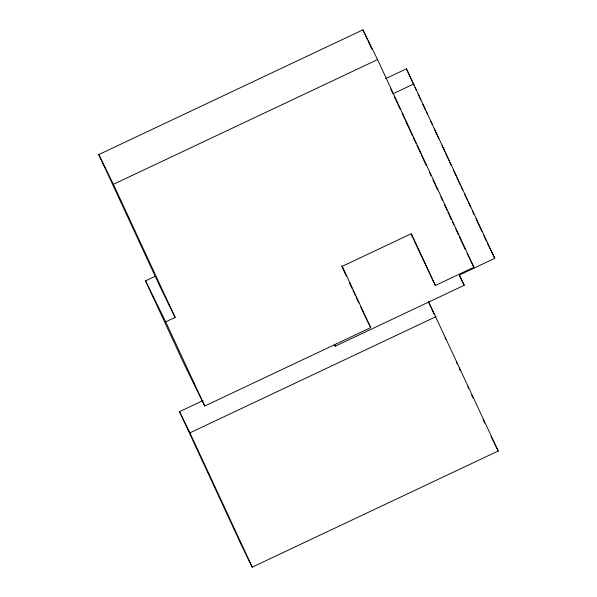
<?xml version="1.0" encoding="UTF-8"?>
<svg xmlns="http://www.w3.org/2000/svg" width="597" height="597" viewBox="0 0 597 597"><rect width="100%" height="100%" fill="white"/><g stroke="black" fill="none" stroke-linecap="round" stroke-linejoin="round"><path stroke-width="0.9" d="M155.63 276.068L145.519 280.836L165.705 321.858L175.145 317.403L160.511 287.672L98.774 154.586L362.924 29.85L377.558 59.588L473.906 267.262L435.347 285.47L411.102 234.091M98.774 154.586L113.4 184.324L377.558 59.588M385.58 78.677L406.438 68.827L494.771 258.314L459.429 275.001L464.205 285.299L335.245 346.193L334.439 344.559M413.87 83.931L393.013 93.781L390.662 89.013M428.721 302.052L498.226 450.989L252.232 567.15L241.807 545.964L179.503 411.661L203.099 400.52M145.519 280.836L184.563 364.983L204.749 406.012L370.685 327.649L342.23 266.314L411.326 233.688L435.347 285.47M179.503 411.661L189.928 432.847L435.922 316.686M487.339 243.203L494.771 258.314M467.108 253.449L473.906 267.262M459.369 275.463L464.205 285.299M491.01 436.325L498.226 450.989M363.886 313.835L370.685 327.649M406.438 68.827L414.258 85.677M415.042 87.363L416.213 89.886M418.169 94.102L420.9 99.998M422.855 104.206L425.594 110.109M426.37 111.788L427.542 114.318M430.668 121.057L432.235 124.43M434.191 128.639L438.877 138.75M442.004 145.489L444.743 151.384M445.526 153.071L449.041 160.653M449.825 162.332L451.384 165.705M453.339 169.914L456.078 175.816M456.854 177.496L460.377 185.077M461.153 186.764L462.72 190.137M464.675 194.346L467.406 200.241M468.19 201.928L470.533 206.98M472.488 211.196L474.055 214.562M476.01 218.778L481.869 231.412M483.824 235.621L486.562 241.524M394.192 96.318L400.065 108.997M402.027 113.221L404.773 119.131M405.557 120.825L412.609 136.034M413.4 137.72L416.139 143.638M416.922 145.325L420.848 153.78M421.631 155.466L426.333 165.608M429.467 172.369L431.034 175.742M432.997 179.973L437.698 190.107M440.84 196.868L442.407 200.249M444.362 204.472L447.108 210.39M447.892 212.077L451.422 219.681M452.205 221.375L453.772 224.756M455.735 228.979L458.474 234.89M459.265 236.584L465.138 249.255M362.924 29.85L367.222 39.111M368.006 40.797L371.909 49.215M428.236 301.41L434.116 314.082M445.086 337.73L445.869 339.424M456.451 362.23L457.235 363.916M459.197 368.14L460.369 370.677M467.817 386.729L468.6 388.416M471.734 395.169L472.914 397.706M483.1 419.669L484.667 423.049M341.663 265.971L346.335 276.053M349.454 282.777L352.185 288.657M352.961 290.336L355.305 295.373M356.081 297.06L358.812 302.94M360.76 307.142L363.491 313.022M334.492 344.566L335.245 346.193M113.4 184.324L175.145 317.403M165.705 321.858L204.749 406.012M189.928 432.847L252.232 567.15"/></g></svg>
